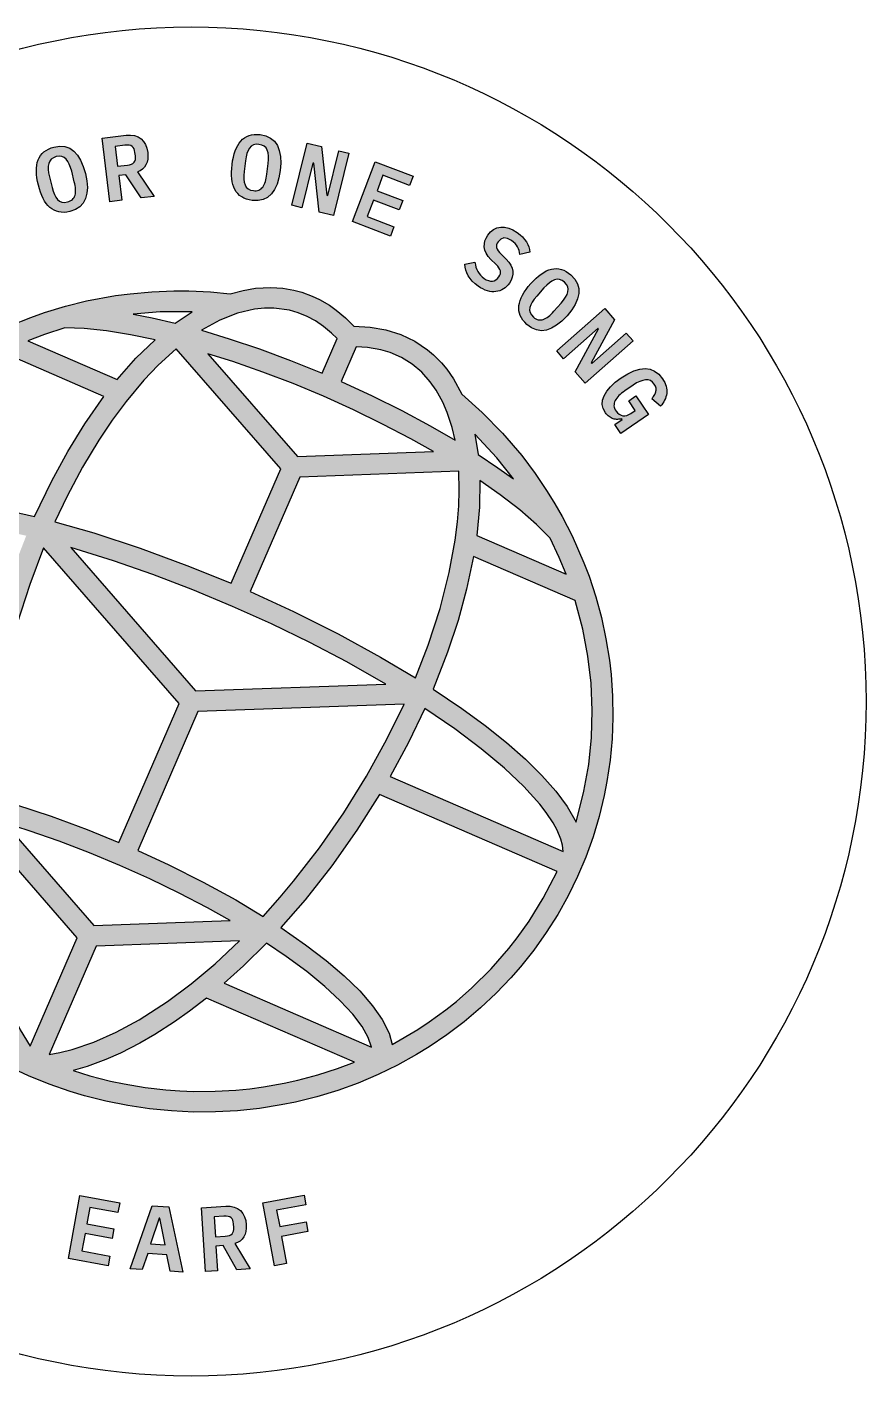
# Model space of a CAD drawing. Header units: millimetres. Extents: x -20 to 20, y -20 to 20.
# Drawn here: x -4.86 to 20, y -20 to 20 of the extents above; entities that cross this region are included whole.
import ezdxf

# ---------------------------------------------------------------- set-up
doc = ezdxf.new("R2010")
doc.units = ezdxf.units.MM
for name, color, linetype in [('CUT', 7, 'Continuous'), ('ENGRAVE_BACK', 7, 'Continuous'), ('ENGRAVE_FRONT', 7, 'Continuous')]:
    doc.layers.add(name, color=color, linetype=linetype)

msp = doc.modelspace()

# ---------------------------------------------------------------- hatches: boundary and pattern name
at = {"layer": 'ENGRAVE_BACK'}
h = msp.add_hatch(color=7, dxfattribs=at)
h.paths.add_polyline_path([(11.992, 3.107), (12.16, 2.486), (12.295, 1.859), (12.396, 1.226), (12.445, 0.797), (12.49, 0.16), (12.499, -0.478), (12.475, -1.109), (12.417, -1.742), (12.324, -2.371), (12.243, -2.792), (12.094, -3.409), (11.912, -4.017), (11.697, -4.614), (11.452, -5.193), (11.174, -5.762), (10.865, -6.316), (10.526, -6.853), (10.158, -7.371), (9.763, -7.868), (9.48, -8.192), (9.045, -8.649), (8.58, -9.086), (8.092, -9.498), (7.582, -9.884), (7.052, -10.242), (6.682, -10.469), (6.12, -10.78), (5.541, -11.061), (4.947, -11.312), (4.345, -11.531), (3.726, -11.72), (3.096, -11.876), (2.667, -11.964), (2.024, -12.066), (1.376, -12.134), (0.724, -12.17), (0.071, -12.172), (-0.583, -12.141), (-1.23, -12.078), (-1.879, -11.981), (-2.523, -11.851), (-3.16, -11.689), (-3.584, -11.561), (-4.205, -11.346), (-4.813, -11.101), (-5.412, -10.823), (-5.994, -10.516), (-6.559, -10.181), (-7.106, -9.818), (-7.634, -9.428), (-8.142, -9.012), (-8.623, -8.575), (-9.084, -8.112), (-9.521, -7.626), (-9.801, -7.286), (-10.193, -6.765), (-10.558, -6.227), (-10.891, -5.675), (-11.197, -5.104), (-11.473, -4.518), (-11.717, -3.921), (-11.929, -3.312), (-12.053, -2.896), (-12.21, -2.273), (-12.333, -1.649), (-12.423, -1.015), (-12.478, -0.378), (-12.497, 0.053), (-12.495, 0.69), (-12.46, 1.32), (-12.416, 1.748), (-12.324, 2.377), (-12.198, 2.994), (-12.038, 3.608), (-11.845, 4.212), (-11.697, 4.614), (-11.452, 5.193), (-11.267, 5.579), (-10.971, 6.133), (-10.642, 6.676), (-10.284, 7.2), (-10.026, 7.543), (-9.625, 8.029), (-9.194, 8.498), (-8.738, 8.943), (-8.416, 9.229), (-7.925, 9.629), (-7.408, 10.006), (-7.047, 10.245), (-6.497, 10.576), (-5.929, 10.877), (-5.35, 11.146), (-4.751, 11.387), (-4.34, 11.533), (-3.72, 11.721), (-3.096, 11.876), (-2.239, 12.035), (-1.808, 12.092), (-1.164, 12.15), (-0.512, 12.174), (-0.071, 12.172), (0.578, 12.142), (1.161, 12.086), (1.542, 12.19), (1.907, 12.253), (2.364, 12.279), (2.719, 12.256), (3.046, 12.199), (3.277, 12.137), (3.588, 12.022), (3.806, 11.919), (4.099, 11.747), (4.301, 11.605), (4.571, 11.38), (4.825, 11.128), (5.303, 11.104), (5.773, 11.021), (6.216, 10.881), (6.629, 10.682), (7.007, 10.427), (7.182, 10.279), (7.419, 10.041), (7.575, 9.853), (7.775, 9.569), (8.028, 9.109), (8.627, 8.572), (9.233, 7.952), (9.798, 7.29), (10.193, 6.765), (10.555, 6.231), (10.782, 5.862), (10.999, 5.482), (11.292, 4.91), (11.641, 4.116), (11.793, 3.714), (11.992, 3.107)])
h.paths.add_polyline_path([(11.114, 3.777), (10.912, 4.27), (10.643, 4.841), (10.235, 5.247), (9.739, 5.679), (9.164, 6.125), (8.559, 6.553), (8.544, 5.764), (8.466, 4.926), (11.114, 3.777)], flags=16)
h.paths.add_polyline_path([(7.826, 4.782), (7.894, 5.328), (7.932, 5.801), (7.948, 6.258), (7.935, 6.826), (3.22, 6.655), (1.748, 3.261), (3.032, 2.669), (4.354, 2.006), (5.615, 1.315), (6.651, 0.698), (7.025, 1.667), (7.379, 2.76), (7.65, 3.821), (7.826, 4.782)], flags=16)
h.paths.add_polyline_path([(7.184, 7.413), (6.513, 7.79), (5.677, 8.228), (4.811, 8.649), (3.924, 9.05), (3.025, 9.424), (2.125, 9.768), (1.234, 10.079), (0.5, 10.311), (3.15, 7.266), (7.184, 7.413)], flags=16)
h.paths.add_polyline_path([(-1.067, 10.727), (-1.793, 10.876), (-2.511, 10.99), (-3.166, 11.057), (-3.741, 11.077), (-4.342, 10.883), (-4.84, 10.694), (-2.191, 9.546), (-1.633, 10.177), (-1.067, 10.727)], flags=16)
h.paths.add_polyline_path([(4.33, 10.759), (4.161, 10.924), (3.927, 11.118), (3.685, 11.283), (3.435, 11.418), (3.178, 11.524), (2.913, 11.6), (2.456, 11.663), (2.171, 11.661), (1.878, 11.63), (1.375, 11.511), (0.855, 11.306), (0.309, 11.006), (1.129, 10.758), (2.032, 10.454), (2.947, 10.114), (3.886, 9.733), (4.33, 10.759)], flags=16)
h.paths.add_polyline_path([(0.032, 11.556), (-0.916, 11.549), (-1.715, 11.485), (-1.154, 11.374), (-0.471, 11.215), (0.032, 11.556)], flags=16)
h.paths.add_polyline_path([(4.448, 9.489), (5.368, 9.064), (6.241, 8.629), (7.081, 8.177), (7.822, 7.749), (7.735, 8.125), (7.592, 8.568), (7.462, 8.872), (7.26, 9.236), (7.089, 9.48), (6.834, 9.764), (6.551, 10.003), (6.239, 10.196), (5.898, 10.345), (5.623, 10.426), (5.232, 10.495), (4.893, 10.515), (4.448, 9.489)], flags=16)
h.paths.add_polyline_path([(9.555, 6.599), (9.056, 7.225), (8.413, 7.922), (8.508, 7.322), (9.091, 6.932), (9.555, 6.599)], flags=16)
h.paths.add_polyline_path([(-2.583, 9.047), (-5.599, 10.355), (-6.374, 9.939), (-7.058, 9.503), (-7.707, 9.02), (-8.319, 8.494), (-8.891, 7.927), (-9.419, 7.321), (-9.902, 6.679), (-10.407, 5.884), (-9.889, 6.006), (-9.33, 6.071), (-8.707, 6.089), (-8.021, 6.061), (-7.278, 5.989), (-6.48, 5.873), (-5.636, 5.715), (-4.639, 5.487), (-4.131, 6.546), (-3.656, 7.416), (-3.152, 8.235), (-2.583, 9.047)], flags=16)
h.paths.add_polyline_path([(-4.885, 4.916), (-5.929, 5.148), (-6.896, 5.318), (-7.785, 5.427), (-8.585, 5.474), (-9.285, 5.459), (-9.594, 5.429), (-9.961, 5.368), (-10.2, 5.306), (-10.469, 5.206), (-10.632, 5.12), (-10.784, 5.01), (-5.655, 2.786), (-5.29, 3.873), (-4.885, 4.916)], flags=16)
h.paths.add_polyline_path([(-11.497, -2.605), (-11.189, -2.443), (-10.757, -2.312), (-10.259, -2.239), (-9.681, -2.218), (-9.044, -2.248), (-8.339, -2.327), (-7.582, -2.454), (-6.714, -2.642), (-6.602, -1.553), (-6.408, -0.288), (-6.146, 0.977), (-5.831, 2.194), (-11.091, 4.475), (-11.391, 3.632), (-11.6, 2.858), (-11.72, 2.268), (-11.782, 1.871), (-11.863, 1.072), (-11.886, 0.468), (-11.883, 0.065), (-11.835, -0.741), (-11.789, -1.143), (-11.693, -1.744), (-11.497, -2.605)], flags=16)
h.paths.add_polyline_path([(-5.168, 2.28), (-5.5, 1.045), (-5.766, -0.192), (-5.966, -1.427), (-6.041, -2.039), (-6.11, -2.795), (-5.199, -3.058), (-4.151, -3.401), (-3.084, -3.795), (-2.145, -4.176), (-0.358, -0.055), (-4.371, 4.554), (-4.783, 3.469), (-5.168, 2.28)], flags=16)
h.paths.add_polyline_path([(-4.036, 5.332), (-2.878, 4.997), (-1.512, 4.549), (-0.124, 4.037), (1.185, 3.505), (2.657, 6.899), (-0.441, 10.458), (-0.973, 9.974), (-1.401, 9.524), (-1.927, 8.895), (-2.339, 8.341), (-2.738, 7.745), (-3.219, 6.946), (-3.674, 6.092), (-4.036, 5.332)], flags=16)
h.paths.add_polyline_path([(1.223, 2.821), (0.047, 3.311), (-1.13, 3.761), (-2.295, 4.167), (-3.565, 4.563), (0.135, 0.312), (5.767, 0.516), (4.611, 1.173), (3.518, 1.746), (2.384, 2.298), (1.223, 2.821)], flags=16)
h.paths.add_polyline_path([(7.176, 0.365), (8.024, -0.208), (8.716, -0.715), (9.347, -1.219), (9.907, -1.712), (10.396, -2.193), (10.809, -2.661), (11.143, -3.113), (11.408, -3.574), (11.643, -2.662), (11.782, -1.871), (11.863, -1.072), (11.887, -0.267), (11.852, 0.54), (11.76, 1.344), (11.611, 2.141), (11.386, 2.991), (8.369, 4.299), (8.166, 3.328), (7.912, 2.401), (7.602, 1.459), (7.176, 0.365)], flags=16)
h.paths.add_polyline_path([(11.028, -4.447), (11.005, -4.261), (10.956, -4.083), (10.845, -3.818), (10.726, -3.601), (10.521, -3.292), (10.331, -3.046), (9.864, -2.525), (9.283, -1.973), (8.596, -1.399), (7.811, -0.809), (6.927, -0.205), (6.443, -1.214), (5.899, -2.223), (11.028, -4.447)], flags=16)
h.paths.add_polyline_path([(5.197, -2.214), (5.801, -1.12), (6.312, -0.078), (0.204, -0.299), (-1.582, -4.42), (-0.661, -4.845), (0.355, -5.355), (1.322, -5.885), (2.136, -6.371), (2.641, -5.804), (3.037, -5.33), (3.801, -4.34), (4.522, -3.3), (5.197, -2.214)], flags=16)
h.paths.add_polyline_path([(-6.754, -3.263), (-7.443, -3.107), (-8.19, -2.97), (-8.878, -2.879), (-9.497, -2.836), (-10.041, -2.839), (-10.498, -2.887), (-10.861, -2.975), (-11.133, -3.1), (-6.769, -4.993), (-6.781, -4.219), (-6.754, -3.263)], flags=16)
h.paths.add_polyline_path([(-11.114, -3.777), (-10.912, -4.27), (-10.65, -4.826), (-10.359, -5.37), (-10.149, -5.724), (-9.812, -6.242), (-9.571, -6.578), (-9.189, -7.067), (-8.92, -7.382), (-8.64, -7.688), (-8.201, -8.13), (-7.895, -8.412), (-7.419, -8.816), (-6.922, -9.196), (-6.581, -9.435), (-6.053, -9.772), (-5.599, -10.033), (-5.795, -9.644), (-6.025, -9.098), (-6.181, -8.652), (-6.358, -8.034), (-6.473, -7.538), (-6.597, -6.855), (-6.669, -6.315), (-6.73, -5.678), (-11.114, -3.777)], flags=16)
h.paths.add_polyline_path([(-6.131, -5.451), (-6.06, -6.246), (-5.964, -6.927), (-5.838, -7.572), (-5.684, -8.179), (-5.502, -8.744), (-5.294, -9.264), (-5.062, -9.737), (-4.766, -10.221), (-3.374, -7.01), (-6.161, -3.807), (-6.165, -4.605), (-6.131, -5.451)], flags=16)
h.paths.add_polyline_path([(-5.53, -3.598), (-2.88, -6.643), (1.154, -6.496), (0.482, -6.119), (-0.353, -5.681), (-1.219, -5.259), (-2.107, -4.859), (-3.006, -4.485), (-3.905, -4.141), (-4.796, -3.83), (-5.53, -3.598)], flags=16)
h.paths.add_polyline_path([(-4.203, -10.465), (-3.892, -10.409), (-3.524, -10.317), (-2.885, -10.101), (-2.22, -9.807), (-1.536, -9.437), (-0.699, -8.896), (0.007, -8.368), (0.712, -7.774), (1.432, -7.1), (-2.811, -7.254), (-4.203, -10.465)], flags=16)
h.paths.add_polyline_path([(2.661, -6.706), (3.391, -7.211), (4.001, -7.678), (4.541, -8.138), (4.998, -8.582), (5.378, -9.019), (5.665, -9.432), (5.865, -9.837), (5.957, -10.172), (6.72, -9.727), (7.058, -9.503), (7.548, -9.145), (7.864, -8.893), (8.319, -8.494), (8.891, -7.927), (9.419, -7.321), (9.666, -7.004), (10.015, -6.514), (10.437, -5.832), (10.847, -5.037), (5.587, -2.757), (4.914, -3.818), (4.169, -4.874), (3.379, -5.88), (2.661, -6.706)], flags=16)
h.paths.add_polyline_path([(5.347, -10.246), (5.252, -9.962), (5.068, -9.636), (4.791, -9.269), (4.422, -8.871), (3.967, -8.448), (3.43, -8.008), (2.82, -7.557), (2.235, -7.161), (1.556, -7.833), (0.982, -8.353), (5.347, -10.246)], flags=16)
h.paths.add_polyline_path([(0.456, -8.794), (-0.051, -9.185), (-0.495, -9.501), (-1.077, -9.877), (-1.518, -10.132), (-2.091, -10.426), (-2.523, -10.617), (-3.078, -10.822), (-3.496, -10.945), (-2.996, -11.098), (-2.389, -11.253), (-1.981, -11.338), (-1.364, -11.441), (-0.744, -11.513), (-0.329, -11.543), (0.086, -11.559), (0.709, -11.557), (1.329, -11.523), (1.741, -11.482), (2.15, -11.428), (2.76, -11.321), (3.162, -11.232), (3.757, -11.073), (4.342, -10.883), (4.84, -10.694), (0.456, -8.794)], flags=16)
at = {"layer": 'ENGRAVE_FRONT'}
h = msp.add_hatch(color=7, dxfattribs=at)
h.paths.add_polyline_path([(1.24, 15.328), (1.22, 15.411), (1.207, 15.501), (1.2, 15.597), (1.199, 15.699), (1.204, 15.807), (1.215, 15.92), (1.231, 16.031), (1.252, 16.136), (1.277, 16.235), (1.307, 16.327), (1.342, 16.412), (1.381, 16.488), (1.425, 16.557), (1.474, 16.618), (1.528, 16.671), (1.587, 16.715), (1.651, 16.752), (1.72, 16.781), (1.795, 16.801), (1.874, 16.813), (1.958, 16.815), (2.047, 16.808), (2.217, 16.771), (2.358, 16.705), (2.472, 16.61), (2.556, 16.486), (2.615, 16.336), (2.649, 16.162), (2.658, 15.966), (2.642, 15.746), (2.604, 15.529), (2.549, 15.341), (2.474, 15.18), (2.381, 15.048), (2.269, 14.948), (2.136, 14.883), (1.983, 14.853), (1.81, 14.858), (1.721, 14.872), (1.64, 14.895), (1.566, 14.925), (1.499, 14.963), (1.439, 15.007), (1.385, 15.058), (1.339, 15.116), (1.299, 15.18), (1.266, 15.251), (1.24, 15.328)])
h.paths.add_polyline_path([(2.168, 15.326), (2.187, 15.368), (2.202, 15.414), (2.216, 15.464), (2.228, 15.517), (2.239, 15.573), (2.247, 15.632), (2.286, 15.954), (2.295, 16.07), (2.294, 16.174), (2.282, 16.266), (2.258, 16.347), (2.222, 16.414), (2.168, 16.465), (2.098, 16.5), (2.012, 16.519), (1.924, 16.521), (1.847, 16.504), (1.783, 16.467), (1.732, 16.411), (1.69, 16.338), (1.656, 16.252), (1.629, 16.151), (1.61, 16.036), (1.571, 15.712), (1.562, 15.596), (1.563, 15.492), (1.575, 15.4), (1.599, 15.319), (1.635, 15.252), (1.689, 15.201), (1.759, 15.166), (1.845, 15.147), (1.891, 15.143), (1.933, 15.145), (1.973, 15.152), (2.009, 15.164), (2.042, 15.18), (2.073, 15.201), (2.1, 15.226), (2.125, 15.255), (2.148, 15.289), (2.168, 15.326)], flags=16)
h = msp.add_hatch(color=7, dxfattribs=at)
h.paths.add_polyline_path([(-4.293, 14.767), (-4.341, 14.838), (-4.385, 14.917), (-4.426, 15.004), (-4.463, 15.099), (-4.496, 15.201), (-4.526, 15.311), (-4.551, 15.421), (-4.569, 15.527), (-4.58, 15.628), (-4.585, 15.724), (-4.583, 15.816), (-4.573, 15.901), (-4.557, 15.981), (-4.532, 16.056), (-4.501, 16.124), (-4.461, 16.187), (-4.415, 16.244), (-4.36, 16.296), (-4.298, 16.341), (-4.228, 16.38), (-4.15, 16.412), (-4.065, 16.438), (-3.893, 16.463), (-3.737, 16.452), (-3.598, 16.403), (-3.474, 16.317), (-3.366, 16.197), (-3.273, 16.047), (-3.194, 15.867), (-3.131, 15.656), (-3.089, 15.44), (-3.074, 15.244), (-3.087, 15.068), (-3.126, 14.911), (-3.196, 14.778), (-3.297, 14.67), (-3.429, 14.587), (-3.593, 14.53), (-3.681, 14.512), (-3.765, 14.504), (-3.845, 14.506), (-3.921, 14.517), (-3.993, 14.538), (-4.061, 14.566), (-4.125, 14.604), (-4.185, 14.65), (-4.241, 14.704), (-4.293, 14.767)])
h.paths.add_polyline_path([(-3.424, 15.095), (-3.422, 15.141), (-3.424, 15.19), (-3.429, 15.241), (-3.436, 15.295), (-3.447, 15.351), (-3.46, 15.409), (-3.538, 15.724), (-3.57, 15.835), (-3.608, 15.932), (-3.653, 16.014), (-3.703, 16.081), (-3.761, 16.131), (-3.829, 16.159), (-3.907, 16.167), (-3.995, 16.155), (-4.078, 16.125), (-4.143, 16.082), (-4.19, 16.025), (-4.218, 15.954), (-4.232, 15.871), (-4.233, 15.778), (-4.222, 15.674), (-4.198, 15.561), (-4.12, 15.243), (-4.087, 15.132), (-4.049, 15.035), (-4.005, 14.953), (-3.954, 14.886), (-3.896, 14.837), (-3.828, 14.808), (-3.75, 14.8), (-3.663, 14.812), (-3.619, 14.826), (-3.58, 14.842), (-3.545, 14.863), (-3.516, 14.887), (-3.49, 14.914), (-3.469, 14.944), (-3.452, 14.977), (-3.439, 15.014), (-3.43, 15.053), (-3.424, 15.095)], flags=16)
h = msp.add_hatch(color=7, dxfattribs=at)
h.paths.add_polyline_path([(-1.308, 16.403), (-1.283, 16.276), (-1.277, 16.176), (-1.284, 16.082), (-1.304, 15.995), (-1.337, 15.915), (-1.382, 15.844), (-1.439, 15.785), (-1.508, 15.737), (-1.589, 15.702), (-1.092, 14.978), (-1.481, 14.93), (-1.93, 15.619), (-2.143, 15.593), (-2.054, 14.861), (-2.408, 14.818), (-2.638, 16.704), (-1.922, 16.791), (-1.791, 16.797), (-1.674, 16.781), (-1.571, 16.744), (-1.481, 16.685), (-1.407, 16.608), (-1.349, 16.514), (-1.308, 16.403)])
h.paths.add_polyline_path([(-1.673, 16.341), (-1.691, 16.39), (-1.716, 16.43), (-1.747, 16.46), (-1.786, 16.481), (-1.835, 16.493), (-1.893, 16.497), (-1.96, 16.493), (-2.249, 16.458), (-2.177, 15.869), (-1.888, 15.904), (-1.822, 15.915), (-1.767, 15.933), (-1.723, 15.957), (-1.689, 15.987), (-1.666, 16.024), (-1.652, 16.068), (-1.647, 16.12), (-1.65, 16.18), (-1.662, 16.282), (-1.673, 16.341)], flags=16)
for points in [[(4.672, 16.254), (4.216, 14.409), (3.791, 14.514), (3.635, 15.958), (3.608, 15.964), (3.281, 14.64), (2.985, 14.714), (3.441, 16.558), (3.867, 16.453), (4.023, 15.009), (4.049, 15.003), (4.377, 16.327), (4.672, 16.254)], [(5.407, 14.866), (5.221, 14.377), (6.009, 14.077), (5.905, 13.802), (4.783, 14.229), (5.459, 16.005), (6.581, 15.578), (6.476, 15.303), (5.687, 15.604), (5.511, 15.14), (6.272, 14.851), (6.167, 14.576), (5.407, 14.866)], [(8.108, 12.966), (8.412, 13.027), (8.424, 12.949), (8.442, 12.876), (8.467, 12.809), (8.498, 12.747), (8.535, 12.69), (8.578, 12.638), (8.627, 12.59), (8.682, 12.547), (8.748, 12.507), (8.812, 12.48), (8.872, 12.466), (8.93, 12.465), (8.985, 12.477), (9.035, 12.502), (9.081, 12.54), (9.123, 12.59), (9.15, 12.637), (9.166, 12.682), (9.172, 12.726), (9.167, 12.769), (9.151, 12.814), (9.124, 12.861), (9.085, 12.91), (9.034, 12.963), (8.887, 13.105), (8.803, 13.199), (8.741, 13.292), (8.703, 13.385), (8.687, 13.477), (8.69, 13.567), (8.709, 13.655), (8.743, 13.74), (8.792, 13.823), (8.874, 13.922), (8.965, 13.996), (9.065, 14.044), (9.175, 14.066), (9.291, 14.063), (9.411, 14.035), (9.534, 13.983), (9.661, 13.906), (9.747, 13.841), (9.821, 13.773), (9.885, 13.703), (9.937, 13.629), (9.978, 13.553), (10.009, 13.477), (10.03, 13.4), (10.041, 13.322), (9.741, 13.258), (9.733, 13.316), (9.718, 13.372), (9.698, 13.426), (9.673, 13.479), (9.64, 13.53), (9.6, 13.578), (9.552, 13.623), (9.497, 13.665), (9.376, 13.73), (9.269, 13.745), (9.176, 13.713), (9.096, 13.632), (9.07, 13.587), (9.055, 13.544), (9.05, 13.501), (9.055, 13.458), (9.072, 13.414), (9.1, 13.367), (9.139, 13.316), (9.191, 13.262), (9.334, 13.119), (9.413, 13.03), (9.472, 12.94), (9.512, 12.85), (9.532, 12.76), (9.534, 12.671), (9.517, 12.582), (9.484, 12.493), (9.432, 12.406), (9.392, 12.354), (9.35, 12.307), (9.304, 12.267), (9.255, 12.232), (9.204, 12.203), (9.15, 12.18), (9.093, 12.163), (9.035, 12.153), (8.974, 12.149), (8.912, 12.151), (8.848, 12.161), (8.782, 12.177), (8.715, 12.201), (8.647, 12.231), (8.578, 12.269), (8.508, 12.314), (8.414, 12.386), (8.333, 12.461), (8.266, 12.54), (8.212, 12.622), (8.171, 12.706), (8.139, 12.792), (8.118, 12.878), (8.108, 12.966)], [(12.897, 10.926), (13.099, 10.698), (11.673, 9.441), (11.383, 9.77), (12.077, 11.046), (12.059, 11.066), (11.036, 10.164), (10.834, 10.393), (12.26, 11.649), (12.55, 11.321), (11.856, 10.045), (11.874, 10.025), (12.897, 10.926)], [(12.572, 8.369), (12.54, 8.375), (12.508, 8.384), (12.477, 8.395), (12.446, 8.409), (12.416, 8.426), (12.386, 8.447), (12.357, 8.47), (12.329, 8.498), (12.302, 8.529), (12.276, 8.564), (12.212, 8.685), (12.185, 8.809), (12.194, 8.937), (12.238, 9.068), (12.317, 9.201), (12.428, 9.333), (12.57, 9.464), (12.744, 9.595), (12.938, 9.715), (13.121, 9.801), (13.293, 9.852), (13.453, 9.87), (13.601, 9.852), (13.736, 9.796), (13.858, 9.703), (13.967, 9.572), (14.004, 9.514), (14.035, 9.457), (14.059, 9.401), (14.077, 9.345), (14.089, 9.291), (14.096, 9.237), (14.097, 9.185), (14.094, 9.133), (14.085, 9.082), (14.072, 9.032), (14.055, 8.983), (14.033, 8.936), (14.007, 8.889), (13.978, 8.843), (13.946, 8.798), (13.911, 8.755), (13.65, 8.972), (13.669, 8.997), (13.687, 9.022), (13.705, 9.047), (13.722, 9.073), (13.738, 9.099), (13.751, 9.125), (13.762, 9.151), (13.77, 9.178), (13.776, 9.206), (13.779, 9.233), (13.779, 9.261), (13.777, 9.29), (13.77, 9.319), (13.76, 9.348), (13.745, 9.379), (13.725, 9.41), (13.672, 9.473), (13.61, 9.515), (13.542, 9.537), (13.466, 9.539), (13.383, 9.522), (13.295, 9.491), (13.202, 9.445), (13.104, 9.383), (12.852, 9.21), (12.803, 9.176), (12.758, 9.14), (12.716, 9.105), (12.677, 9.069), (12.642, 9.033), (12.612, 8.996), (12.586, 8.959), (12.565, 8.921), (12.549, 8.884), (12.538, 8.846), (12.533, 8.808), (12.532, 8.77), (12.538, 8.731), (12.549, 8.693), (12.568, 8.653), (12.592, 8.613), (12.637, 8.557), (12.687, 8.515), (12.74, 8.487), (12.798, 8.474), (12.858, 8.473), (12.917, 8.483), (12.976, 8.506), (13.035, 8.54), (13.163, 8.628), (12.967, 8.913), (13.18, 9.059), (13.556, 8.512), (12.737, 7.95), (12.557, 8.212), (12.774, 8.362), (12.762, 8.38), (12.731, 8.374), (12.7, 8.37), (12.668, 8.367), (12.636, 8.366), (12.604, 8.366), (12.572, 8.369)], [(-2.285, -15.634), (-2.338, -15.923), (-3.138, -15.776), (-3.233, -16.29), (-2.403, -16.443), (-2.456, -16.732), (-3.637, -16.515), (-3.293, -14.646), (-2.112, -14.863), (-2.166, -15.152), (-2.996, -15), (-3.085, -15.487), (-2.285, -15.634)], [(3.409, -15.427), (3.462, -15.716), (2.678, -15.861), (2.825, -16.664), (2.475, -16.728), (2.131, -14.86), (3.352, -14.635), (3.405, -14.924), (2.535, -15.084), (2.625, -15.571), (3.409, -15.427)]]:
    msp.add_hatch(color=7, dxfattribs=at).paths.add_polyline_path(points)
h = msp.add_hatch(color=7, dxfattribs=at)
h.paths.add_polyline_path([(9.728, 11.814), (9.75, 11.892), (9.781, 11.972), (9.822, 12.053), (9.87, 12.136), (9.928, 12.22), (9.993, 12.306), (10.067, 12.393), (10.144, 12.475), (10.221, 12.55), (10.298, 12.616), (10.374, 12.675), (10.451, 12.725), (10.527, 12.765), (10.602, 12.797), (10.677, 12.819), (10.752, 12.831), (10.826, 12.834), (10.899, 12.828), (10.973, 12.813), (11.045, 12.787), (11.117, 12.751), (11.187, 12.705), (11.257, 12.649), (11.375, 12.522), (11.454, 12.387), (11.493, 12.244), (11.492, 12.094), (11.454, 11.937), (11.383, 11.775), (11.279, 11.609), (11.141, 11.437), (10.986, 11.28), (10.833, 11.157), (10.68, 11.068), (10.529, 11.012), (10.38, 10.994), (10.233, 11.016), (10.09, 11.078), (9.95, 11.181), (9.886, 11.243), (9.832, 11.308), (9.789, 11.375), (9.755, 11.444), (9.731, 11.515), (9.716, 11.587), (9.711, 11.661), (9.715, 11.737), (9.728, 11.814)])
h.paths.add_polyline_path([(10.474, 11.342), (10.512, 11.362), (10.551, 11.386), (10.59, 11.415), (10.63, 11.448), (10.67, 11.484), (10.711, 11.525), (10.751, 11.569), (10.966, 11.811), (11.04, 11.9), (11.098, 11.987), (11.141, 12.07), (11.167, 12.149), (11.175, 12.225), (11.161, 12.297), (11.123, 12.366), (11.063, 12.431), (10.992, 12.483), (10.919, 12.512), (10.846, 12.519), (10.771, 12.502), (10.695, 12.466), (10.618, 12.414), (10.539, 12.347), (10.458, 12.263), (10.241, 12.019), (10.167, 11.929), (10.109, 11.843), (10.067, 11.76), (10.04, 11.681), (10.032, 11.605), (10.047, 11.532), (10.084, 11.464), (10.144, 11.398), (10.18, 11.37), (10.216, 11.347), (10.252, 11.33), (10.288, 11.319), (10.325, 11.314), (10.362, 11.313), (10.399, 11.318), (10.436, 11.328), (10.474, 11.342)], flags=16)
h = msp.add_hatch(color=7, dxfattribs=at)
h.paths.add_polyline_path([(-0.241, -16.916), (-0.619, -16.894), (-0.723, -16.405), (-1.285, -16.37), (-1.445, -16.843), (-1.803, -16.822), (-1.156, -14.957), (-0.661, -14.987), (-0.241, -16.916)])
h.paths.add_polyline_path([(-0.765, -16.11), (-0.927, -15.323), (-0.949, -15.322), (-1.205, -16.083), (-0.765, -16.11)], flags=16)
h = msp.add_hatch(color=7, dxfattribs=at)
h.paths.add_polyline_path([(1.464, -15.097), (1.534, -15.179), (1.586, -15.276), (1.62, -15.389), (1.637, -15.517), (1.637, -15.618), (1.625, -15.711), (1.599, -15.797), (1.562, -15.875), (1.512, -15.943), (1.452, -15.999), (1.38, -16.042), (1.297, -16.072), (1.749, -16.825), (1.358, -16.849), (0.952, -16.134), (0.737, -16.147), (0.782, -16.884), (0.426, -16.905), (0.311, -15.009), (1.031, -14.965), (1.162, -14.967), (1.278, -14.99), (1.378, -15.033), (1.464, -15.097)])
h.paths.add_polyline_path([(1.265, -15.651), (1.265, -15.592), (1.259, -15.488), (1.251, -15.429), (1.237, -15.379), (1.214, -15.338), (1.185, -15.306), (1.147, -15.283), (1.1, -15.267), (1.042, -15.26), (0.975, -15.26), (0.684, -15.278), (0.72, -15.87), (1.011, -15.853), (1.078, -15.845), (1.134, -15.83), (1.179, -15.809), (1.214, -15.782), (1.239, -15.746), (1.256, -15.703), (1.265, -15.651)], flags=16)

# ---------------------------------------------------------------- linework, layer by layer
at = {"layer": 'CUT'}
msp.add_circle((0, 0), 20, dxfattribs=at)
at = {"layer": 'ENGRAVE_BACK'}
msp.add_lwpolyline([(-5.35, 11.146), (-4.751, 11.387), (-4.34, 11.533), (-3.72, 11.721), (-3.096, 11.876), (-2.239, 12.035), (-1.808, 12.092), (-1.164, 12.15), (-0.512, 12.174), (-0.071, 12.172), (0.578, 12.142), (1.161, 12.086), (1.542, 12.19), (1.907, 12.253), (2.364, 12.279), (2.719, 12.256), (3.046, 12.199), (3.277, 12.137), (3.588, 12.022), (3.806, 11.919), (4.099, 11.747), (4.301, 11.605), (4.571, 11.38), (4.825, 11.128), (5.303, 11.104), (5.773, 11.021), (6.216, 10.881), (6.629, 10.682), (7.007, 10.427), (7.182, 10.279), (7.419, 10.041), (7.575, 9.853), (7.775, 9.569), (8.028, 9.109), (8.627, 8.572), (9.233, 7.952), (9.798, 7.29), (10.193, 6.765), (10.555, 6.231), (10.782, 5.862), (10.999, 5.482), (11.292, 4.91), (11.641, 4.116), (11.793, 3.714), (11.992, 3.107), (11.992, 3.107), (12.16, 2.486), (12.295, 1.859), (12.396, 1.226), (12.445, 0.797), (12.49, 0.16), (12.499, -0.478), (12.475, -1.109), (12.417, -1.742), (12.324, -2.371), (12.243, -2.792), (12.094, -3.409), (11.912, -4.017), (11.697, -4.614), (11.452, -5.193), (11.174, -5.762), (10.865, -6.316), (10.526, -6.853), (10.158, -7.371), (9.763, -7.868), (9.48, -8.192), (9.045, -8.649), (8.58, -9.086), (8.092, -9.498), (7.582, -9.884), (7.052, -10.242), (6.682, -10.469), (6.12, -10.78), (5.541, -11.061), (4.947, -11.312), (4.345, -11.531), (3.726, -11.72), (3.096, -11.876), (2.667, -11.964), (2.024, -12.066), (1.376, -12.134), (0.724, -12.17), (0.071, -12.172), (-0.583, -12.141), (-1.23, -12.078), (-1.879, -11.981), (-2.523, -11.851), (-3.16, -11.689), (-3.584, -11.561), (-4.205, -11.346), (-4.813, -11.101), (-5.412, -10.823)], dxfattribs=at)
for points in [[(4.33, 10.759), (4.161, 10.924), (3.927, 11.118), (3.685, 11.283), (3.435, 11.418), (3.178, 11.524), (2.913, 11.6), (2.456, 11.663), (2.171, 11.661), (1.878, 11.63), (1.375, 11.511), (0.855, 11.306), (0.309, 11.006), (1.129, 10.758), (2.032, 10.454), (2.947, 10.114), (3.886, 9.733), (4.33, 10.759)], [(0.032, 11.556), (-0.916, 11.549), (-1.715, 11.485), (-1.154, 11.374), (-0.471, 11.215), (0.032, 11.556)], [(-1.067, 10.727), (-1.793, 10.876), (-2.511, 10.99), (-3.166, 11.057), (-3.741, 11.077), (-4.342, 10.883), (-4.84, 10.694), (-2.191, 9.546), (-1.633, 10.177), (-1.067, 10.727)], [(-4.036, 5.332), (-2.878, 4.997), (-1.512, 4.549), (-0.124, 4.037), (1.185, 3.505), (2.657, 6.899), (-0.441, 10.458), (-0.973, 9.974), (-1.401, 9.524), (-1.927, 8.895), (-2.339, 8.341), (-2.738, 7.745), (-3.219, 6.946), (-3.674, 6.092), (-4.036, 5.332)], [(4.448, 9.489), (5.368, 9.064), (6.241, 8.629), (7.081, 8.177), (7.822, 7.749), (7.735, 8.125), (7.592, 8.568), (7.462, 8.872), (7.26, 9.236), (7.089, 9.48), (6.834, 9.764), (6.551, 10.003), (6.239, 10.196), (5.898, 10.345), (5.623, 10.426), (5.232, 10.495), (4.893, 10.515), (4.448, 9.489)], [(-2.583, 9.047), (-5.599, 10.355), (-6.374, 9.939), (-7.058, 9.503), (-7.707, 9.02), (-8.319, 8.494), (-8.891, 7.927), (-9.419, 7.321), (-9.902, 6.679), (-10.407, 5.884), (-9.889, 6.006), (-9.33, 6.071), (-8.707, 6.089), (-8.021, 6.061), (-7.278, 5.989), (-6.48, 5.873), (-5.636, 5.715), (-4.639, 5.487), (-4.131, 6.546), (-3.656, 7.416), (-3.152, 8.235), (-2.583, 9.047)], [(7.184, 7.413), (6.513, 7.79), (5.677, 8.228), (4.811, 8.649), (3.924, 9.05), (3.025, 9.424), (2.125, 9.768), (1.234, 10.079), (0.5, 10.311), (3.15, 7.266), (7.184, 7.413)], [(9.555, 6.599), (9.056, 7.225), (8.413, 7.922), (8.508, 7.322), (9.091, 6.932), (9.555, 6.599)], [(7.826, 4.782), (7.894, 5.328), (7.932, 5.801), (7.948, 6.258), (7.935, 6.826), (3.22, 6.655), (1.748, 3.261), (3.032, 2.669), (4.354, 2.006), (5.615, 1.315), (6.651, 0.698), (7.025, 1.667), (7.379, 2.76), (7.65, 3.821), (7.826, 4.782)], [(11.114, 3.777), (10.912, 4.27), (10.643, 4.841), (10.235, 5.247), (9.739, 5.679), (9.164, 6.125), (8.559, 6.553), (8.544, 5.764), (8.466, 4.926), (11.114, 3.777)], [(-5.168, 2.28), (-5.5, 1.045), (-5.766, -0.192), (-5.966, -1.427), (-6.041, -2.039), (-6.11, -2.795), (-5.199, -3.058), (-4.151, -3.401), (-3.084, -3.795), (-2.145, -4.176), (-0.358, -0.055), (-4.371, 4.554), (-4.783, 3.469), (-5.168, 2.28)], [(1.223, 2.821), (0.047, 3.311), (-1.13, 3.761), (-2.295, 4.167), (-3.565, 4.563), (0.135, 0.312), (5.767, 0.516), (4.611, 1.173), (3.518, 1.746), (2.384, 2.298), (1.223, 2.821)], [(7.176, 0.365), (8.024, -0.208), (8.716, -0.715), (9.347, -1.219), (9.907, -1.712), (10.396, -2.193), (10.809, -2.661), (11.143, -3.113), (11.408, -3.574), (11.643, -2.662), (11.782, -1.871), (11.863, -1.072), (11.887, -0.267), (11.852, 0.54), (11.76, 1.344), (11.611, 2.141), (11.386, 2.991), (8.369, 4.299), (8.166, 3.328), (7.912, 2.401), (7.602, 1.459), (7.176, 0.365)], [(5.197, -2.214), (5.801, -1.12), (6.312, -0.078), (0.204, -0.299), (-1.582, -4.42), (-0.661, -4.845), (0.355, -5.355), (1.322, -5.885), (2.136, -6.371), (2.641, -5.804), (3.037, -5.33), (3.801, -4.34), (4.522, -3.3), (5.197, -2.214)], [(11.028, -4.447), (11.005, -4.261), (10.956, -4.083), (10.845, -3.818), (10.726, -3.601), (10.521, -3.292), (10.331, -3.046), (9.864, -2.525), (9.283, -1.973), (8.596, -1.399), (7.811, -0.809), (6.927, -0.205), (6.443, -1.214), (5.899, -2.223), (11.028, -4.447)], [(2.661, -6.706), (3.391, -7.211), (4.001, -7.678), (4.541, -8.138), (4.998, -8.582), (5.378, -9.019), (5.665, -9.432), (5.865, -9.837), (5.957, -10.172), (6.72, -9.727), (7.058, -9.503), (7.548, -9.145), (7.864, -8.893), (8.319, -8.494), (8.891, -7.927), (9.419, -7.321), (9.666, -7.004), (10.015, -6.514), (10.437, -5.832), (10.847, -5.037), (5.587, -2.757), (4.914, -3.818), (4.169, -4.874), (3.379, -5.88), (2.661, -6.706)], [(-5.53, -3.598), (-2.88, -6.643), (1.154, -6.496), (0.482, -6.119), (-0.353, -5.681), (-1.219, -5.259), (-2.107, -4.859), (-3.006, -4.485), (-3.905, -4.141), (-4.796, -3.83), (-5.53, -3.598)], [(-6.131, -5.451), (-6.06, -6.246), (-5.964, -6.927), (-5.838, -7.572), (-5.684, -8.179), (-5.502, -8.744), (-5.294, -9.264), (-5.062, -9.737), (-4.766, -10.221), (-3.374, -7.01), (-6.161, -3.807), (-6.165, -4.605), (-6.131, -5.451)], [(-4.203, -10.465), (-3.892, -10.409), (-3.524, -10.317), (-2.885, -10.101), (-2.22, -9.807), (-1.536, -9.437), (-0.699, -8.896), (0.007, -8.368), (0.712, -7.774), (1.432, -7.1), (-2.811, -7.254), (-4.203, -10.465)], [(5.347, -10.246), (5.252, -9.962), (5.068, -9.636), (4.791, -9.269), (4.422, -8.871), (3.967, -8.448), (3.43, -8.008), (2.82, -7.557), (2.235, -7.161), (1.556, -7.833), (0.982, -8.353), (5.347, -10.246)], [(0.456, -8.794), (-0.051, -9.185), (-0.495, -9.501), (-1.077, -9.877), (-1.518, -10.132), (-2.091, -10.426), (-2.523, -10.617), (-3.078, -10.822), (-3.496, -10.945), (-2.996, -11.098), (-2.389, -11.253), (-1.981, -11.338), (-1.364, -11.441), (-0.744, -11.513), (-0.329, -11.543), (0.086, -11.559), (0.709, -11.557), (1.329, -11.523), (1.741, -11.482), (2.15, -11.428), (2.76, -11.321), (3.162, -11.232), (3.757, -11.073), (4.342, -10.883), (4.84, -10.694), (0.456, -8.794)]]:
    msp.add_lwpolyline(points, close=True, dxfattribs=at)
at = {"layer": 'ENGRAVE_FRONT'}
for points in [[(1.24, 15.328), (1.22, 15.411), (1.207, 15.501), (1.2, 15.597), (1.199, 15.699), (1.204, 15.807), (1.215, 15.92), (1.231, 16.031), (1.252, 16.136), (1.277, 16.235), (1.307, 16.327), (1.342, 16.412), (1.381, 16.488), (1.425, 16.557), (1.474, 16.618), (1.528, 16.671), (1.587, 16.715), (1.651, 16.752), (1.72, 16.781), (1.795, 16.801), (1.874, 16.813), (1.958, 16.815), (2.047, 16.808), (2.217, 16.771), (2.358, 16.705), (2.472, 16.61), (2.556, 16.486), (2.615, 16.336), (2.649, 16.162), (2.658, 15.966), (2.642, 15.746), (2.604, 15.529), (2.549, 15.341), (2.474, 15.18), (2.381, 15.048), (2.269, 14.948), (2.136, 14.883), (1.983, 14.853), (1.81, 14.858), (1.721, 14.872), (1.64, 14.895), (1.566, 14.925), (1.499, 14.963), (1.439, 15.007), (1.385, 15.058), (1.339, 15.116), (1.299, 15.18), (1.266, 15.251), (1.24, 15.328)], [(-4.293, 14.767), (-4.341, 14.838), (-4.385, 14.917), (-4.426, 15.004), (-4.463, 15.099), (-4.496, 15.201), (-4.526, 15.311), (-4.551, 15.421), (-4.569, 15.527), (-4.58, 15.628), (-4.585, 15.724), (-4.583, 15.816), (-4.573, 15.901), (-4.557, 15.981), (-4.532, 16.056), (-4.501, 16.124), (-4.461, 16.187), (-4.415, 16.244), (-4.36, 16.296), (-4.298, 16.341), (-4.228, 16.38), (-4.15, 16.412), (-4.065, 16.438), (-3.893, 16.463), (-3.737, 16.452), (-3.598, 16.403), (-3.474, 16.317), (-3.366, 16.197), (-3.273, 16.047), (-3.194, 15.867), (-3.131, 15.656), (-3.089, 15.44), (-3.074, 15.244), (-3.087, 15.068), (-3.126, 14.911), (-3.196, 14.778), (-3.297, 14.67), (-3.429, 14.587), (-3.593, 14.53), (-3.681, 14.512), (-3.765, 14.504), (-3.845, 14.506), (-3.921, 14.517), (-3.993, 14.538), (-4.061, 14.566), (-4.125, 14.604), (-4.185, 14.65), (-4.241, 14.704), (-4.293, 14.767)], [(-1.308, 16.403), (-1.283, 16.276), (-1.277, 16.176), (-1.284, 16.082), (-1.304, 15.995), (-1.337, 15.915), (-1.382, 15.844), (-1.439, 15.785), (-1.508, 15.737), (-1.589, 15.702), (-1.092, 14.978), (-1.481, 14.93), (-1.93, 15.619), (-2.143, 15.593), (-2.054, 14.861), (-2.408, 14.818), (-2.638, 16.704), (-1.922, 16.791), (-1.791, 16.797), (-1.674, 16.781), (-1.571, 16.744), (-1.481, 16.685), (-1.407, 16.608), (-1.349, 16.514), (-1.308, 16.403)], [(-1.673, 16.341), (-1.691, 16.39), (-1.716, 16.43), (-1.747, 16.46), (-1.786, 16.481), (-1.835, 16.493), (-1.893, 16.497), (-1.96, 16.493), (-2.249, 16.458), (-2.177, 15.869), (-1.888, 15.904), (-1.822, 15.915), (-1.767, 15.933), (-1.723, 15.957), (-1.689, 15.987), (-1.666, 16.024), (-1.652, 16.068), (-1.647, 16.12), (-1.65, 16.18), (-1.662, 16.282), (-1.673, 16.341)], [(2.168, 15.326), (2.187, 15.368), (2.202, 15.414), (2.216, 15.464), (2.228, 15.517), (2.239, 15.573), (2.247, 15.632), (2.286, 15.954), (2.295, 16.07), (2.294, 16.174), (2.282, 16.266), (2.258, 16.347), (2.222, 16.414), (2.168, 16.465), (2.098, 16.5), (2.012, 16.519), (1.924, 16.521), (1.847, 16.504), (1.783, 16.467), (1.732, 16.411), (1.69, 16.338), (1.656, 16.252), (1.629, 16.151), (1.61, 16.036), (1.571, 15.712), (1.562, 15.596), (1.563, 15.492), (1.575, 15.4), (1.599, 15.319), (1.635, 15.252), (1.689, 15.201), (1.759, 15.166), (1.845, 15.147), (1.891, 15.143), (1.933, 15.145), (1.973, 15.152), (2.009, 15.164), (2.042, 15.18), (2.073, 15.201), (2.1, 15.226), (2.125, 15.255), (2.148, 15.289), (2.168, 15.326)], [(4.672, 16.254), (4.216, 14.409), (3.791, 14.514), (3.635, 15.958), (3.608, 15.964), (3.281, 14.64), (2.985, 14.714), (3.441, 16.558), (3.867, 16.453), (4.023, 15.009), (4.049, 15.003), (4.377, 16.327), (4.672, 16.254)], [(-3.424, 15.095), (-3.422, 15.141), (-3.424, 15.19), (-3.429, 15.241), (-3.436, 15.295), (-3.447, 15.351), (-3.46, 15.409), (-3.538, 15.724), (-3.57, 15.835), (-3.608, 15.932), (-3.653, 16.014), (-3.703, 16.081), (-3.761, 16.131), (-3.829, 16.159), (-3.907, 16.167), (-3.995, 16.155), (-4.078, 16.125), (-4.143, 16.082), (-4.19, 16.025), (-4.218, 15.954), (-4.232, 15.871), (-4.233, 15.778), (-4.222, 15.674), (-4.198, 15.561), (-4.12, 15.243), (-4.087, 15.132), (-4.049, 15.035), (-4.005, 14.953), (-3.954, 14.886), (-3.896, 14.837), (-3.828, 14.808), (-3.75, 14.8), (-3.663, 14.812), (-3.619, 14.826), (-3.58, 14.842), (-3.545, 14.863), (-3.516, 14.887), (-3.49, 14.914), (-3.469, 14.944), (-3.452, 14.977), (-3.439, 15.014), (-3.43, 15.053), (-3.424, 15.095)], [(5.407, 14.866), (5.221, 14.377), (6.009, 14.077), (5.905, 13.802), (4.783, 14.229), (5.459, 16.005), (6.581, 15.578), (6.476, 15.303), (5.687, 15.604), (5.511, 15.14), (6.272, 14.851), (6.167, 14.576), (5.407, 14.866)], [(8.108, 12.966), (8.412, 13.027), (8.424, 12.949), (8.442, 12.876), (8.467, 12.809), (8.498, 12.747), (8.535, 12.69), (8.578, 12.638), (8.627, 12.59), (8.682, 12.547), (8.748, 12.507), (8.812, 12.48), (8.872, 12.466), (8.93, 12.465), (8.985, 12.477), (9.035, 12.502), (9.081, 12.54), (9.123, 12.59), (9.15, 12.637), (9.166, 12.682), (9.172, 12.726), (9.167, 12.769), (9.151, 12.814), (9.124, 12.861), (9.085, 12.91), (9.034, 12.963), (8.887, 13.105), (8.803, 13.199), (8.741, 13.292), (8.703, 13.385), (8.687, 13.477), (8.69, 13.567), (8.709, 13.655), (8.743, 13.74), (8.792, 13.823), (8.874, 13.922), (8.965, 13.996), (9.065, 14.044), (9.175, 14.066), (9.291, 14.063), (9.411, 14.035), (9.534, 13.983), (9.661, 13.906), (9.747, 13.841), (9.821, 13.773), (9.885, 13.703), (9.937, 13.629), (9.978, 13.553), (10.009, 13.477), (10.03, 13.4), (10.041, 13.322), (9.741, 13.258), (9.733, 13.316), (9.718, 13.372), (9.698, 13.426), (9.673, 13.479), (9.64, 13.53), (9.6, 13.578), (9.552, 13.623), (9.497, 13.665), (9.376, 13.73), (9.269, 13.745), (9.176, 13.713), (9.096, 13.632), (9.07, 13.587), (9.055, 13.544), (9.05, 13.501), (9.055, 13.458), (9.072, 13.414), (9.1, 13.367), (9.139, 13.316), (9.191, 13.262), (9.334, 13.119), (9.413, 13.03), (9.472, 12.94), (9.512, 12.85), (9.532, 12.76), (9.534, 12.671), (9.517, 12.582), (9.484, 12.493), (9.432, 12.406), (9.392, 12.354), (9.35, 12.307), (9.304, 12.267), (9.255, 12.232), (9.204, 12.203), (9.15, 12.18), (9.093, 12.163), (9.035, 12.153), (8.974, 12.149), (8.912, 12.151), (8.848, 12.161), (8.782, 12.177), (8.715, 12.201), (8.647, 12.231), (8.578, 12.269), (8.508, 12.314), (8.414, 12.386), (8.333, 12.461), (8.266, 12.54), (8.212, 12.622), (8.171, 12.706), (8.139, 12.792), (8.118, 12.878), (8.108, 12.966)], [(9.728, 11.814), (9.75, 11.892), (9.781, 11.972), (9.822, 12.053), (9.87, 12.136), (9.928, 12.22), (9.993, 12.306), (10.067, 12.393), (10.144, 12.475), (10.221, 12.55), (10.298, 12.616), (10.374, 12.675), (10.451, 12.725), (10.527, 12.765), (10.602, 12.797), (10.677, 12.819), (10.752, 12.831), (10.826, 12.834), (10.899, 12.828), (10.973, 12.813), (11.045, 12.787), (11.117, 12.751), (11.187, 12.705), (11.257, 12.649), (11.375, 12.522), (11.454, 12.387), (11.493, 12.244), (11.492, 12.094), (11.454, 11.937), (11.383, 11.775), (11.279, 11.609), (11.141, 11.437), (10.986, 11.28), (10.833, 11.157), (10.68, 11.068), (10.529, 11.012), (10.38, 10.994), (10.233, 11.016), (10.09, 11.078), (9.95, 11.181), (9.886, 11.243), (9.832, 11.308), (9.789, 11.375), (9.755, 11.444), (9.731, 11.515), (9.716, 11.587), (9.711, 11.661), (9.715, 11.737), (9.728, 11.814)], [(10.474, 11.342), (10.512, 11.362), (10.551, 11.386), (10.59, 11.415), (10.63, 11.448), (10.67, 11.484), (10.711, 11.525), (10.751, 11.569), (10.966, 11.811), (11.04, 11.9), (11.098, 11.987), (11.141, 12.07), (11.167, 12.149), (11.175, 12.225), (11.161, 12.297), (11.123, 12.366), (11.063, 12.431), (10.992, 12.483), (10.919, 12.512), (10.846, 12.519), (10.771, 12.502), (10.695, 12.466), (10.618, 12.414), (10.539, 12.347), (10.458, 12.263), (10.241, 12.019), (10.167, 11.929), (10.109, 11.843), (10.067, 11.76), (10.04, 11.681), (10.032, 11.605), (10.047, 11.532), (10.084, 11.464), (10.144, 11.398), (10.18, 11.37), (10.216, 11.347), (10.252, 11.33), (10.288, 11.319), (10.325, 11.314), (10.362, 11.313), (10.399, 11.318), (10.436, 11.328), (10.474, 11.342)], [(12.897, 10.926), (13.099, 10.698), (11.673, 9.441), (11.383, 9.77), (12.077, 11.046), (12.059, 11.066), (11.036, 10.164), (10.834, 10.393), (12.26, 11.649), (12.55, 11.321), (11.856, 10.045), (11.874, 10.025), (12.897, 10.926)], [(12.572, 8.369), (12.54, 8.375), (12.508, 8.384), (12.477, 8.395), (12.446, 8.409), (12.416, 8.426), (12.386, 8.447), (12.357, 8.47), (12.329, 8.498), (12.302, 8.529), (12.276, 8.564), (12.212, 8.685), (12.185, 8.809), (12.194, 8.937), (12.238, 9.068), (12.317, 9.201), (12.428, 9.333), (12.57, 9.464), (12.744, 9.595), (12.938, 9.715), (13.121, 9.801), (13.293, 9.852), (13.453, 9.87), (13.601, 9.852), (13.736, 9.796), (13.858, 9.703), (13.967, 9.572), (14.004, 9.514), (14.035, 9.457), (14.059, 9.401), (14.077, 9.345), (14.089, 9.291), (14.096, 9.237), (14.097, 9.185), (14.094, 9.133), (14.085, 9.082), (14.072, 9.032), (14.055, 8.983), (14.033, 8.936), (14.007, 8.889), (13.978, 8.843), (13.946, 8.798), (13.911, 8.755), (13.65, 8.972), (13.669, 8.997), (13.687, 9.022), (13.705, 9.047), (13.722, 9.073), (13.738, 9.099), (13.751, 9.125), (13.762, 9.151), (13.77, 9.178), (13.776, 9.206), (13.779, 9.233), (13.779, 9.261), (13.777, 9.29), (13.77, 9.319), (13.76, 9.348), (13.745, 9.379), (13.725, 9.41), (13.672, 9.473), (13.61, 9.515), (13.542, 9.537), (13.466, 9.539), (13.383, 9.522), (13.295, 9.491), (13.202, 9.445), (13.104, 9.383), (12.852, 9.21), (12.803, 9.176), (12.758, 9.14), (12.716, 9.105), (12.677, 9.069), (12.642, 9.033), (12.612, 8.996), (12.586, 8.959), (12.565, 8.921), (12.549, 8.884), (12.538, 8.846), (12.533, 8.808), (12.532, 8.77), (12.538, 8.731), (12.549, 8.693), (12.568, 8.653), (12.592, 8.613), (12.637, 8.557), (12.687, 8.515), (12.74, 8.487), (12.798, 8.474), (12.858, 8.473), (12.917, 8.483), (12.976, 8.506), (13.035, 8.54), (13.163, 8.628), (12.967, 8.913), (13.18, 9.059), (13.556, 8.512), (12.737, 7.95), (12.557, 8.212), (12.774, 8.362), (12.762, 8.38), (12.731, 8.374), (12.7, 8.37), (12.668, 8.367), (12.636, 8.366), (12.604, 8.366), (12.572, 8.369)], [(-2.285, -15.634), (-2.338, -15.923), (-3.138, -15.776), (-3.233, -16.29), (-2.403, -16.443), (-2.456, -16.732), (-3.637, -16.515), (-3.293, -14.646), (-2.112, -14.863), (-2.166, -15.152), (-2.996, -15), (-3.085, -15.487), (-2.285, -15.634)], [(3.409, -15.427), (3.462, -15.716), (2.678, -15.861), (2.825, -16.664), (2.475, -16.728), (2.131, -14.86), (3.352, -14.635), (3.405, -14.924), (2.535, -15.084), (2.625, -15.571), (3.409, -15.427)], [(-0.241, -16.916), (-0.619, -16.894), (-0.723, -16.405), (-1.285, -16.37), (-1.445, -16.843), (-1.803, -16.822), (-1.156, -14.957), (-0.661, -14.987), (-0.241, -16.916)], [(1.464, -15.097), (1.534, -15.179), (1.586, -15.276), (1.62, -15.389), (1.637, -15.517), (1.637, -15.618), (1.625, -15.711), (1.599, -15.797), (1.562, -15.875), (1.512, -15.943), (1.452, -15.999), (1.38, -16.042), (1.297, -16.072), (1.749, -16.825), (1.358, -16.849), (0.952, -16.134), (0.737, -16.147), (0.782, -16.884), (0.426, -16.905), (0.311, -15.009), (1.031, -14.965), (1.162, -14.967), (1.278, -14.99), (1.378, -15.033), (1.464, -15.097)], [(-0.765, -16.11), (-0.927, -15.323), (-0.949, -15.322), (-1.205, -16.083), (-0.765, -16.11)], [(1.265, -15.651), (1.265, -15.592), (1.259, -15.488), (1.251, -15.429), (1.237, -15.379), (1.214, -15.338), (1.185, -15.306), (1.147, -15.283), (1.1, -15.267), (1.042, -15.26), (0.975, -15.26), (0.684, -15.278), (0.72, -15.87), (1.011, -15.853), (1.078, -15.845), (1.134, -15.83), (1.179, -15.809), (1.214, -15.782), (1.239, -15.746), (1.256, -15.703), (1.265, -15.651)]]:
    msp.add_lwpolyline(points, close=True, dxfattribs=at)

doc.saveas('drawing.dxf')
